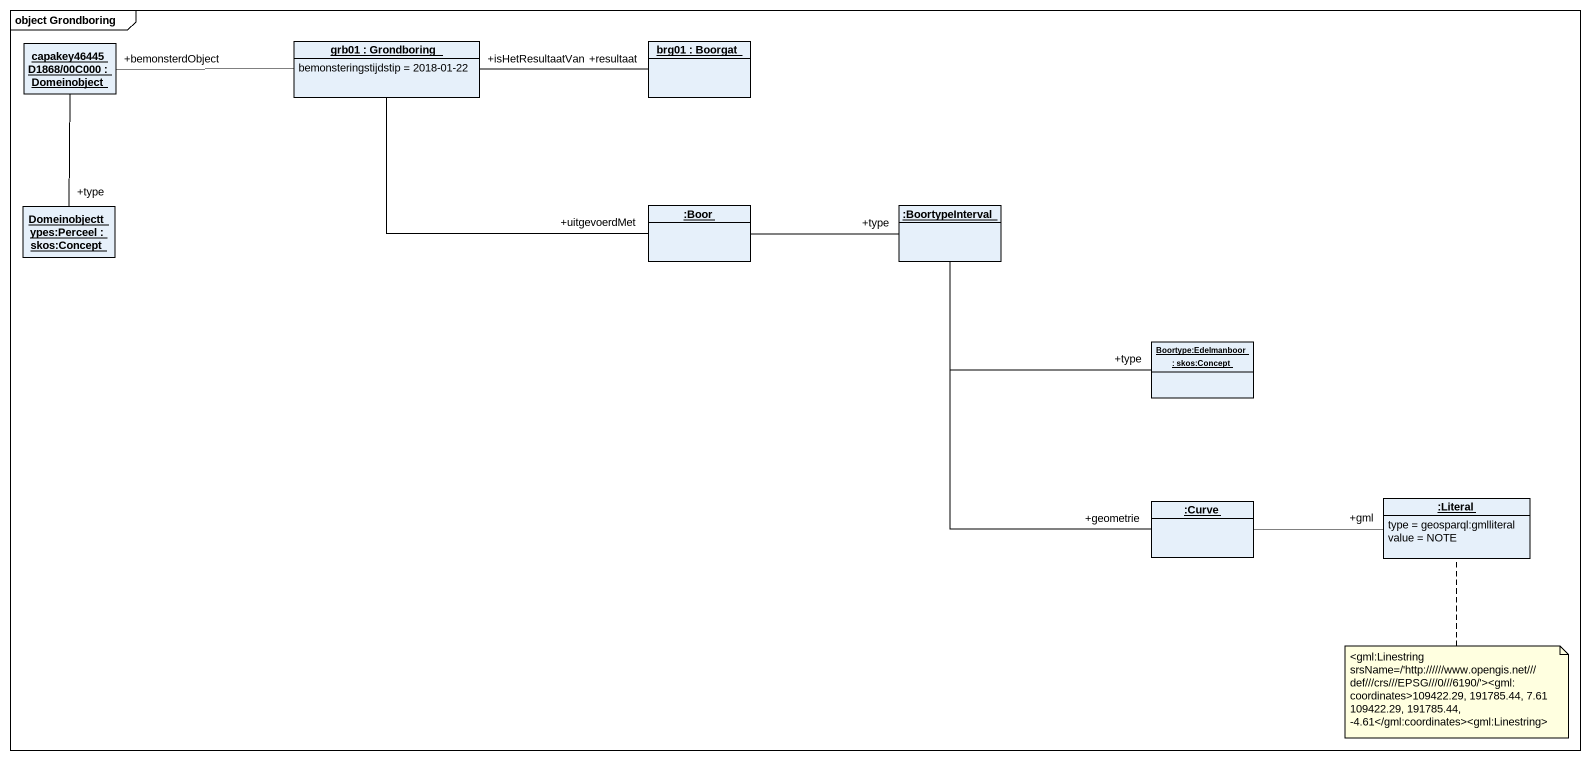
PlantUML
@startuml
mainframe object Grondboring
hide circle
hide empty members
object "capakey46445D1868/00C000 : Domeinobject" as capakey46445D1868_00C000
object "grb01 : Grondboring" as grb01 {
  bemonsteringstijdstip = 2018-01-22
}
object "brg01 : Boorgat" as brg01
object "Domeinobjecttypes:Perceel : skos:Concept" as Domeinobjecttypes_Perceel
object ":Boor" as Boor
object ":BoortypeInterval" as BoortypeInterval
object "Boortype:Edelmanboor : skos:Concept" as Boortype_Edelmanboor
object ":Curve" as Curve
object ":Literal" as Literal {
  type = geosparql:gmlliteral
  value = NOTE
}
capakey46445D1868_00C000 -- "+type" Domeinobjecttypes_Perceel
grb01 -left- "+bemonsterdObject" capakey46445D1868_00C000
grb01 -right- "+uitgevoerdMet" Boor
brg01 "+resultaat" -left- "+isHetResultaatVan" grb01
Boor -right- "+type" BoortypeInterval
BoortypeInterval -right- "+type" Boortype_Edelmanboor
BoortypeInterval -- "+geometrie" Curve
Curve -right- "+gml" Literal
note bottom of Literal : <gml:Linestring srsName=/'http:~//~//~//www.opengis.net~///def~///crs~///EPSG~///0~///6190/'><gml:coordinates>109422.29, 191785.44, 7.61 109422.29, 191785.44, -4.61</gml:coordinates><gml:Linestring>
@enduml
